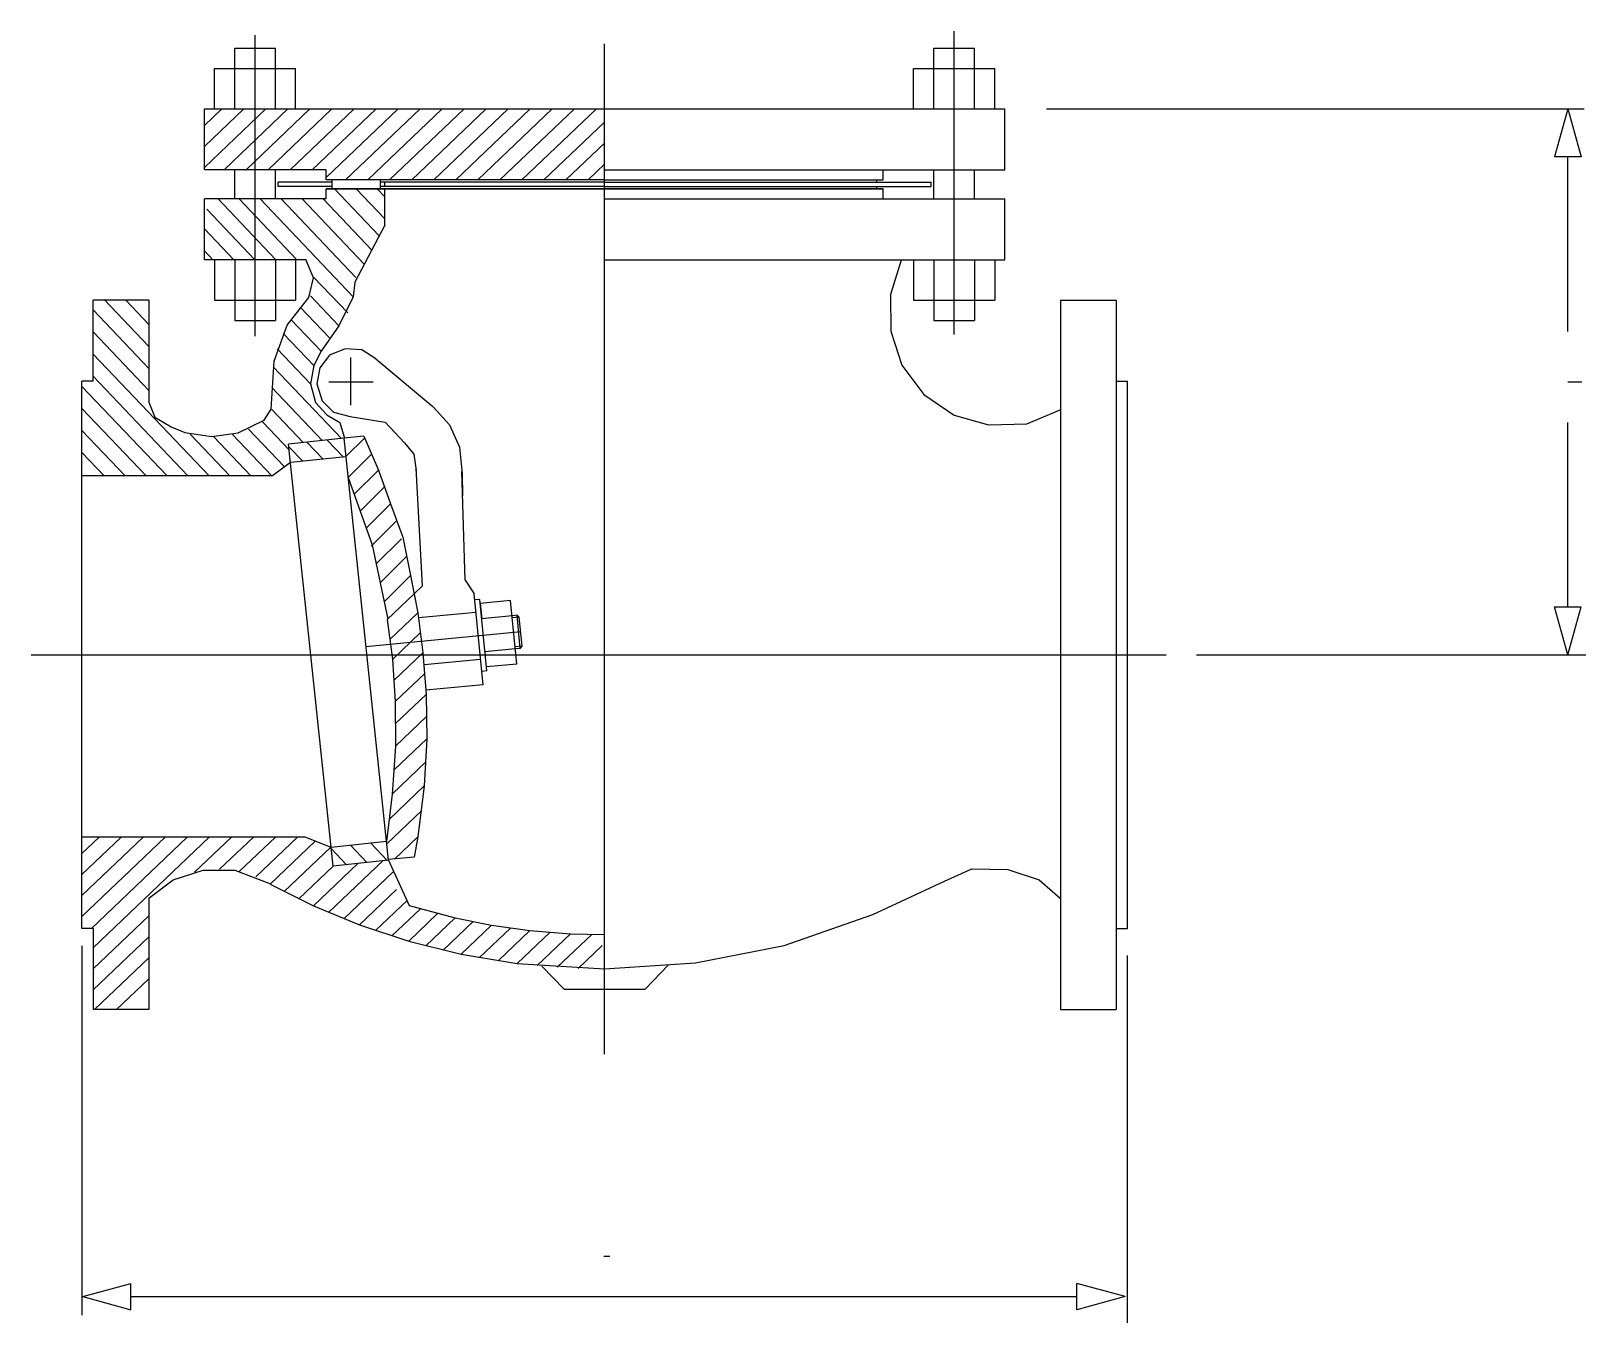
# Model space of a CAD drawing. Extents: x 599 to 1367, y 262 to 899.
import ezdxf

# ---------------------------------------------------------------- set-up
doc = ezdxf.new("R2010")
doc.units = 0
doc.header["$MEASUREMENT"] = 0
doc.layers.get('0').update_dxf_attribs({"linetype": 'CONTINUOUS'})
doc.layers.add('1', color=7, linetype='CONTINUOUS')

msp = doc.modelspace()

# ---------------------------------------------------------------- linework, layer by layer
at = {"linetype": 'Continuous'}
msp.add_line((773.84, 822.79), (773.84, 824.98), dxfattribs=at)
at = {"color": 7, "linetype": 'Continuous'}
for p, q in [((738.63, 777.68), (734.73, 786.74)), ((1028.65, 786.44), (1023.35, 769.53)), ((736.37, 767.99), (738.63, 777.68)), ((758.97, 775.58), (758.18, 768.41)), ((725.54, 754.28), (736.37, 767.99)), ((758.18, 768.41), (751.11, 754.09)), ((1023.35, 769.53), (1023.57, 751.37)), ((719.25, 736.54), (725.54, 754.28)), ((751.11, 754.09), (742.37, 741.52)), ((1023.57, 751.37), (1028.99, 734.67)), ((742.37, 741.52), (738.79, 734.39)), ((746.56, 739.49), (741.76, 733.29)), ((754.16, 742.69), (746.56, 739.49)), ((762.37, 742.15), (754.16, 742.69)), ((769.39, 737.74), (762.37, 742.15)), ((717.74, 712.89), (719.25, 736.54)), ((738.79, 734.39), (737.07, 725.33)), ((741.76, 733.29), (740.29, 725.42)), ((1028.99, 734.67), (1039.82, 720.12)), ((737.07, 725.33), (739.5, 716.2)), ((740.29, 725.42), (742.89, 717.02)), ((657.27, 716.33), (660.34, 708.99)), ((739.5, 716.2), (745.1, 710.02)), ((742.89, 717.02), (748.5, 711.35)), ((797.62, 714.11), (805.77, 705.2)), ((1039.82, 720.12), (1054.83, 709.86)), ((660.34, 708.99), (668.4, 704.21)), ((701.38, 701.19), (714.21, 707.48)), ((714.21, 707.48), (717.74, 712.89)), ((745.1, 710.02), (751.58, 706.28)), ((748.5, 711.35), (756.63, 709.22)), ((751.58, 706.28), (753.88, 698.66)), ((756.63, 709.22), (773.9, 706.53)), ((773.9, 706.53), (783.57, 696.21)), ((1054.83, 709.86), (1071.76, 705.23)), ((1090.61, 705.68), (1107.08, 712.56)), ((668.4, 704.21), (675.07, 701.44)), ((675.07, 701.44), (688.41, 699.43)), ((688.41, 699.43), (701.38, 701.19)), ((763.46, 699.59), (770.59, 682.82)), ((805.77, 705.2), (810.68, 694.22)), ((1071.76, 705.23), (1090.61, 705.68)), ((783.57, 696.21), (788.07, 690.69)), ((788.07, 690.69), (789.33, 682.65)), ((810.68, 694.22), (811.91, 681.04)), ((755.7, 679.25), (761.65, 662.57)), ((770.59, 682.82), (776.63, 666.24)), ((811.91, 681.04), (812.1, 670.13)), ((761.65, 662.57), (767.6, 645.89)), ((776.63, 666.24), (782.68, 649.66)), ((767.6, 645.89), (771.51, 627.18)), ((782.68, 649.66), (786.45, 630.81)), ((786.45, 630.81), (790.13, 612.43)), ((771.51, 627.18), (775.25, 609.3)), ((792.44, 625.68), (788.32, 621.75)), ((813.41, 628.56), (817.89, 621.82)), ((774.96, 609.02), (777.53, 589.36)), ((790.13, 612.43), (792.63, 592.7)), ((792.63, 592.7), (794.17, 572.08)), ((777.53, 589.36), (778.93, 568.61)), ((778.93, 568.61), (778.98, 546.55)), ((794.17, 572.08), (794.45, 550.24)), ((778.98, 546.55), (777.4, 522.95)), ((794.45, 550.24), (793.22, 526.98)), ((777.4, 522.95), (774.62, 499.54)), ((793.22, 526.98), (790.11, 501.91)), ((790.11, 501.91), (788.3, 491.75)), ((669.4, 480.58), (684.08, 485.33)), ((684.08, 485.33), (699.77, 485.33)), ((699.77, 485.33), (717.29, 478.61)), ((1050.01, 480.04), (1063.42, 486.02)), ((1063.42, 486.02), (1081.25, 485.69)), ((1081.25, 485.69), (1096.72, 480.64)), ((657.27, 471.66), (669.4, 480.58)), ((717.17, 478.5), (738.59, 467.84)), ((1014.64, 463.5), (1050.01, 480.04)), ((1096.72, 480.64), (1107.15, 471.57)), ((738.59, 467.84), (761.35, 458.44)), ((785.84, 467.98), (808.5, 461.93)), ((808.5, 461.93), (826.46, 458.33)), ((970.83, 448.18), (1014.64, 463.5)), ((761.35, 458.44), (785.56, 450.44)), ((826.46, 458.33), (845.39, 455.64)), ((845.39, 455.64), (865.41, 454)), ((865.41, 454), (882.27, 453.67)), ((785.56, 450.44), (811.42, 444)), ((927.14, 439.6), (970.83, 448.18)), ((811.42, 444), (839.18, 439.37)), ((839.18, 439.37), (882.27, 436.68)), ((882.27, 436.68), (927.14, 439.6))]:
    msp.add_line(p, q, dxfattribs=at)
at = {"layer": '1', "color": 4, "linetype": 'Continuous'}
for p, q in [((1054.77, 749.76), (1054.77, 899.47)), ((709.77, 748.95), (709.77, 897.42)), ((882.27, 861.08), (882.27, 893.12)), ((684.77, 852.9), (693.35, 861.08)), ((684.77, 842.54), (704.22, 861.08)), ((684.77, 832.18), (715.1, 861.08)), ((694.48, 831.08), (725.97, 861.08)), ((705.36, 831.08), (736.85, 861.08)), ((716.24, 831.08), (747.72, 861.08)), ((727.1, 831.08), (758.59, 861.08)), ((737.97, 831.08), (769.46, 861.08)), ((744.77, 827.19), (780.34, 861.08)), ((754.41, 826.02), (791.22, 861.08)), ((765.35, 826.08), (802.09, 861.08)), ((776.16, 826.02), (812.96, 861.08)), ((787.09, 826.08), (823.83, 861.08)), ((797.91, 826.02), (834.7, 861.08)), ((808.84, 826.08), (845.58, 861.08)), ((819.66, 826.02), (856.45, 861.08)), ((830.59, 826.08), (867.33, 861.08)), ((841.4, 826.02), (878.2, 861.08)), ((852.33, 826.08), (882.27, 854.59)), ((863.14, 826.02), (882.27, 844.24)), ((874.08, 826.08), (882.27, 833.88)), ((771.08, 798.37), (748.72, 821.83)), ((773.86, 806.78), (759.69, 821.66)), ((773.86, 817.65), (770.05, 821.66)), ((720.07, 786.66), (691.31, 816.83)), ((730.43, 786.66), (701.84, 816.66)), ((758.18, 768.41), (712.2, 816.66)), ((759.48, 777.93), (722.57, 816.66)), ((763.66, 784.41), (732.93, 816.66)), ((767.37, 791.39), (743.29, 816.66)), ((709.71, 786.66), (685.88, 811.66)), ((699.35, 786.66), (684.77, 801.95)), ((755.46, 760.4), (738.66, 778.03)), ((751.11, 754.09), (737.1, 768.79)), ((657.27, 732.99), (629.77, 761.84)), ((657.27, 743.86), (635.2, 767.02)), ((657.27, 754.73), (645.91, 766.66)), ((746.52, 748.04), (732.01, 763.26)), ((742.37, 741.52), (727.46, 757.16)), ((657.27, 722.12), (629.77, 750.98)), ((738.79, 734.39), (723.63, 750.31)), ((687.02, 680.03), (629.77, 740.11)), ((737.07, 725.33), (720.62, 742.59)), ((757.01, 714.81), (757.01, 738.33)), ((676.65, 680.03), (629.7, 729.3)), ((752.37, 698.42), (718.63, 733.83)), ((666.29, 680.03), (624.27, 724.13)), ((742.95, 697.43), (718.01, 723.6)), ((768.05, 726.22), (746.09, 726.22)), ((655.93, 680.03), (624.27, 713.26)), ((726.62, 692.81), (713.48, 706.61)), ((733.53, 696.44), (717.98, 712.75)), ((645.58, 680.03), (624.27, 702.39)), ((697.38, 680.03), (677.79, 700.58)), ((707.73, 680.03), (689.35, 699.32)), ((718.09, 680.03), (698.63, 700.46)), ((724.31, 684.36), (706.53, 703.03)), ((754.63, 689.49), (763.86, 698.72)), ((635.22, 680.03), (624.27, 691.52)), ((733.25, 687.16), (726.47, 694.28)), ((743.29, 688.22), (735.29, 696.62)), ((753.33, 689.28), (745.33, 697.68)), ((755.53, 679.08), (767.31, 690.85)), ((758.68, 670.91), (770.59, 682.82)), ((761.65, 662.57), (773.69, 674.61)), ((764.42, 654.03), (776.63, 666.24)), ((766.99, 645.29), (779.38, 657.68)), ((769.36, 636.34), (781.94, 648.92)), ((771.51, 627.18), (784.3, 639.97)), ((773.43, 617.79), (786.45, 630.81)), ((774.96, 609.02), (788.32, 621.75)), ((776.38, 599.32), (790, 612.3)), ((840.84, 603.07), (764.5, 595.69)), ((777.53, 589.36), (791.44, 602.63)), ((599.22, 591.66), (1159.46, 591.66)), ((778.38, 579.13), (792.63, 592.7)), ((778.93, 568.61), (793.54, 582.53)), ((779.14, 557.76), (794.17, 572.08)), ((778.98, 546.55), (794.48, 561.32)), ((778.42, 534.97), (794.45, 550.24)), ((777.4, 522.95), (794.04, 538.81)), ((775.86, 510.43), (793.22, 526.98)), ((774.75, 498.32), (791.93, 514.69)), ((624.27, 483.22), (643.69, 501.73)), ((624.27, 493.58), (632.82, 501.73)), ((624.27, 462.5), (665.44, 501.73)), ((624.27, 472.86), (654.56, 501.73)), ((629.01, 456.66), (676.31, 501.73)), ((629.77, 447.03), (687.18, 501.73)), ((679.91, 484.44), (698.05, 501.73)), ((692.26, 485.85), (708.93, 501.73)), ((701.95, 484.72), (719.8, 501.73)), ((710.13, 482.15), (730.67, 501.73)), ((717.17, 478.5), (739.48, 499.76)), ((778.55, 490.9), (790.11, 501.91)), ((724.17, 474.81), (747.14, 496.71)), ((754.86, 488.11), (747.34, 496.01)), ((764.9, 489.17), (756.81, 497.66)), ((774.94, 490.23), (766.85, 498.72)), ((731.31, 471.26), (748.27, 487.42)), ((738.59, 467.84), (760.49, 488.7)), ((746.02, 464.56), (772.95, 490.22)), ((753.61, 461.43), (778.13, 484.79)), ((761.35, 458.44), (779.57, 475.8)), ((769.26, 455.61), (784.74, 470.37)), ((629.77, 436.67), (657.27, 462.87)), ((777.32, 452.94), (791.38, 466.34)), ((785.56, 450.44), (799.84, 464.04)), ((793.99, 448.11), (808.5, 461.93)), ((802.61, 445.96), (817.37, 460.02)), ((811.42, 444), (826.46, 458.33)), ((820.45, 442.24), (835.8, 456.86)), ((829.7, 440.69), (845.39, 455.64)), ((839.18, 439.37), (855.25, 454.68)), ((848.92, 438.29), (865.41, 454)), ((858.93, 437.47), (875.9, 453.64)), ((629.77, 426.31), (657.27, 452.51)), ((869.24, 436.93), (881.07, 448.21)), ((630.51, 416.66), (657.27, 442.15)), ((641.38, 416.66), (657.27, 431.79)), ((882.27, 394.62), (882.27, 426.66))]:
    msp.add_line(p, q, dxfattribs=at)
at = {"layer": '1', "color": 7, "linetype": 'Continuous'}
for p, q in [((699.77, 891.08), (719.77, 891.08)), ((699.77, 861.08), (699.77, 891.08)), ((719.77, 861.08), (719.77, 891.08)), ((1044.77, 891.08), (1064.77, 891.08)), ((1044.77, 861.08), (1044.77, 891.08)), ((1064.77, 861.08), (1064.77, 891.08)), ((689.77, 861.08), (689.77, 881.08)), ((689.77, 881.08), (729.77, 881.08)), ((729.77, 861.08), (729.77, 881.08)), ((1034.77, 861.08), (1034.77, 881.08)), ((1034.77, 881.08), (1074.77, 881.08)), ((1074.77, 861.08), (1074.77, 881.08)), ((684.77, 831.08), (684.77, 861.08)), ((684.77, 861.08), (889.07, 861.08)), ((882.27, 861.08), (1079.77, 861.08)), ((882.27, 426.66), (882.27, 861.08)), ((1079.77, 831.08), (1079.77, 861.08)), ((744.77, 831.08), (684.77, 831.08)), ((699.77, 816.66), (699.77, 831.08)), ((719.77, 816.66), (719.77, 831.08)), ((744.77, 826.08), (744.77, 831.08)), ((882.27, 831.08), (1079.77, 831.08)), ((1019.77, 826.08), (1019.77, 831.08)), ((1044.77, 816.66), (1044.77, 831.08)), ((1064.77, 816.66), (1064.77, 831.08)), ((747.87, 824.98), (721.19, 824.98)), ((721.19, 822.79), (721.19, 824.98)), ((747.87, 822.79), (721.19, 822.79)), ((882.27, 826.08), (744.77, 826.08)), ((744.77, 816.66), (744.77, 821.66)), ((1019.77, 821.66), (744.77, 821.66)), ((744.77, 821.66), (1019.77, 821.66)), ((747.87, 821.66), (747.87, 826.02)), ((882.27, 826.02), (747.87, 826.02)), ((771.66, 821.66), (771.66, 826.02)), ((882.27, 824.98), (771.66, 824.98)), ((882.27, 822.79), (771.66, 822.79)), ((773.86, 803.26), (773.86, 821.3)), ((882.27, 826.08), (1019.77, 826.08)), ((882.27, 824.98), (1043.35, 824.98)), ((882.27, 822.79), (1043.35, 822.79)), ((1016.66, 824.98), (1016.66, 826.02)), ((1016.66, 821.66), (1016.66, 822.79)), ((1019.77, 816.66), (1019.77, 821.66)), ((1043.35, 822.79), (1043.35, 824.98)), ((684.77, 786.66), (684.77, 816.66)), ((744.77, 816.66), (684.77, 816.66)), ((882.27, 816.66), (1079.77, 816.66)), ((1079.77, 786.66), (1079.77, 816.66)), ((773.86, 803.62), (758.97, 775.58)), ((688.98, 786.66), (684.77, 791.08)), ((734.77, 786.66), (684.77, 786.66)), ((689.77, 786.66), (689.77, 766.66)), ((699.77, 786.66), (699.77, 756.66)), ((719.77, 786.66), (719.77, 756.66)), ((729.77, 786.66), (729.77, 766.66)), ((882.27, 786.66), (1079.77, 786.66)), ((1034.77, 786.66), (1034.77, 766.66)), ((1044.77, 786.66), (1044.77, 756.66)), ((1064.77, 786.66), (1064.77, 756.66)), ((1074.77, 786.66), (1074.77, 766.66)), ((657.27, 766.66), (629.77, 766.66)), ((629.77, 726.66), (629.77, 766.66)), ((657.27, 766.66), (657.27, 716.33)), ((689.77, 766.66), (729.77, 766.66)), ((1034.77, 766.66), (1074.77, 766.66)), ((1107.27, 766.66), (1134.77, 766.66)), ((1107.27, 766.66), (1107.27, 416.66)), ((1134.77, 766.66), (1134.77, 416.66)), ((699.77, 756.66), (719.77, 756.66)), ((1044.77, 756.66), (1064.77, 756.66)), ((769.39, 737.74), (797.46, 714.13)), ((624.27, 456.66), (624.27, 726.66)), ((629.77, 726.66), (624.27, 726.66)), ((1134.77, 726.66), (1140.27, 726.66)), ((1140.27, 456.66), (1140.27, 726.66)), ((753.67, 698.56), (726.32, 695.68)), ((763.46, 699.59), (753.67, 698.56)), ((775.59, 490.29), (753.67, 698.56)), ((748.24, 487.41), (726.32, 695.68)), ((727.27, 686.53), (718.41, 680.03)), ((754.62, 689.41), (727.27, 686.53)), ((792.44, 625.68), (789.29, 683.71)), ((718.41, 680.03), (624.27, 680.03)), ((813.41, 628.56), (811.84, 682.12)), ((822.26, 576.93), (817.89, 621.82)), ((820.71, 618.98), (818.19, 618.73)), ((824.13, 583.75), (820.71, 618.98)), ((820.89, 616.96), (821.61, 609.5)), ((835.84, 618.41), (820.91, 616.96)), ((838.88, 587.09), (835.84, 618.41)), ((818.79, 612.61), (790.39, 609.85)), ((836.56, 610.94), (821.63, 609.5)), ((839.05, 611.19), (836.56, 610.95)), ((840.14, 610.29), (836.66, 609.96)), ((840.64, 594.8), (839.05, 611.19)), ((840.14, 610.29), (839.05, 611.19)), ((841.54, 595.89), (840.14, 610.29)), ((838.16, 594.56), (823.22, 593.12)), ((841.54, 595.89), (838.06, 595.56)), ((840.64, 594.8), (838.16, 594.56)), ((840.64, 594.8), (841.54, 595.89)), ((821.04, 589.4), (793.21, 586.7)), ((824.13, 583.75), (821.62, 583.51)), ((838.88, 587.09), (823.94, 585.66)), ((822.26, 576.93), (794.07, 574.19)), ((734.55, 501.73), (624.27, 501.73)), ((747.27, 496.66), (734.55, 501.73)), ((774.62, 499.54), (747.27, 496.66)), ((788.3, 491.75), (775.56, 490.64)), ((775.59, 490.29), (748.24, 487.41)), ((775.59, 490.29), (785.84, 467.98)), ((657.27, 471.66), (657.27, 416.66)), ((629.77, 456.66), (624.27, 456.66)), ((629.77, 456.66), (629.77, 416.66)), ((1134.77, 456.66), (1140.27, 456.66)), ((862.27, 426.66), (851.34, 438.06)), ((902.27, 426.66), (913.74, 438.64)), ((862.27, 426.66), (882.27, 426.66)), ((882.27, 426.66), (902.27, 426.66)), ((657.27, 416.66), (629.77, 416.66)), ((1107.27, 416.66), (1134.77, 416.66))]:
    msp.add_line(p, q, dxfattribs=at)
at = {"layer": '1', "color": 3, "linetype": 'Continuous'}
for p, q in [((1100.43, 861.06), (1365.63, 861.06)), ((1357.61, 861.06), (1351.05, 837.34)), ((1357.61, 861.06), (1364.16, 837.34)), ((1364.16, 837.34), (1351.05, 837.34)), ((1364.16, 837.34), (1351.05, 837.34)), ((1357.61, 751.21), (1357.61, 837.34)), ((1357.61, 615.37), (1357.61, 706.39)), ((1351.05, 615.37), (1364.16, 615.37)), ((1357.61, 591.66), (1351.05, 615.37)), ((1351.05, 615.37), (1364.16, 615.37)), ((1357.61, 591.66), (1364.16, 615.37)), ((1174.45, 591.66), (1366.56, 591.66)), ((624.27, 448.09), (624.27, 265.78)), ((1140.27, 261.98), (1140.27, 443.36)), ((624.69, 274.93), (648.4, 281.49)), ((624.69, 274.93), (648.4, 281.49)), ((624.69, 274.93), (648.4, 281.49)), ((648.4, 268.38), (648.4, 281.49)), ((648.4, 268.38), (648.4, 281.49)), ((1115.39, 268.38), (1115.39, 281.49)), ((1139.11, 274.93), (1115.39, 281.49)), ((1115.39, 268.38), (1115.39, 281.49)), ((624.69, 274.93), (648.4, 268.38)), ((624.69, 274.93), (648.4, 268.38)), ((624.69, 274.93), (624.69, 274.93)), ((624.69, 274.93), (648.4, 268.38)), ((624.69, 274.93), (624.69, 274.93)), ((648.4, 274.93), (1115.39, 274.93)), ((1139.11, 274.93), (1115.39, 268.38))]:
    msp.add_line(p, q, dxfattribs=at)
at = {"layer": '1', "color": 5, "linetype": 'Continuous'}
for p, q in [((1357.61, 726.39), (1364.61, 726.39)), ((881.9, 294.93), (884.9, 294.93))]:
    msp.add_line(p, q, dxfattribs=at)

doc.saveas('drawing.dxf')
